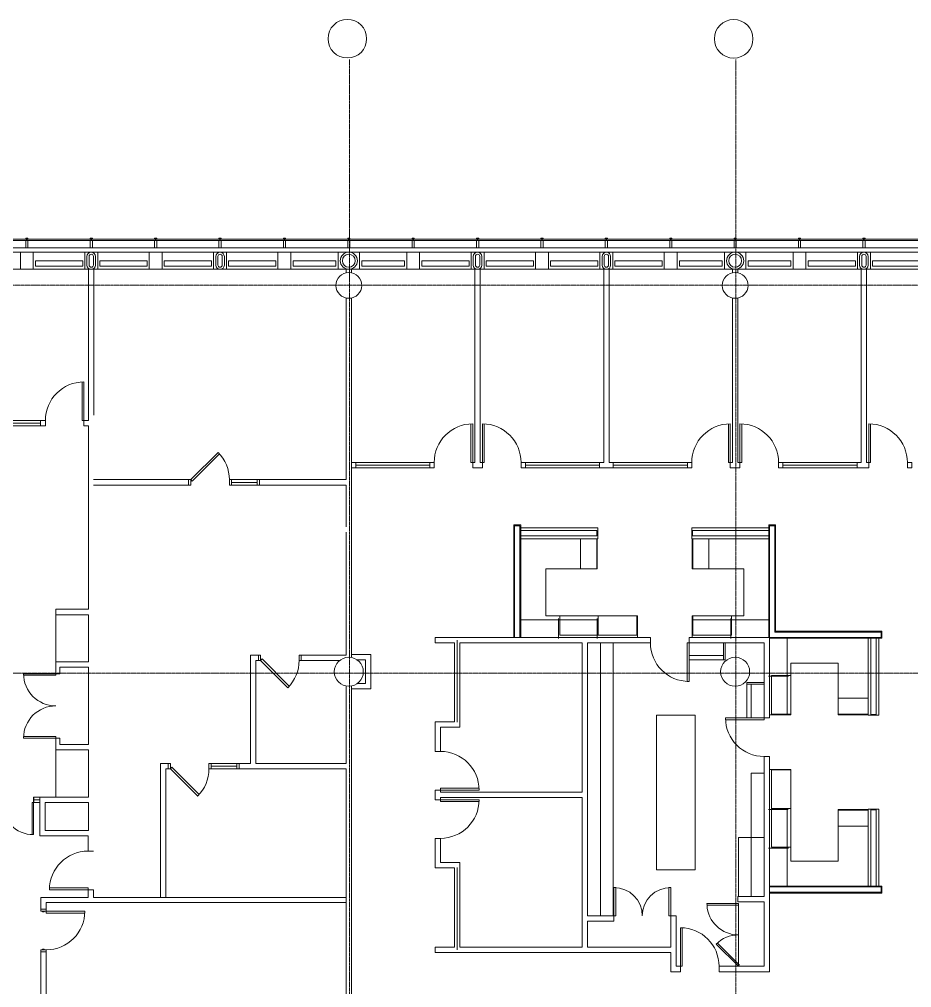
# Model space of a CAD drawing. Header units: inches. Extents: x 1756 to 10721, y -35 to 3002.
# Drawn here: x 8940 to 9771, y 2099 to 3001 of the extents above; entities that cross this region are included whole.
import ezdxf

# ---------------------------------------------------------------- set-up
doc = ezdxf.new("R2010")
doc.units = ezdxf.units.IN
doc.header["$MEASUREMENT"] = 0
doc.linetypes.add('IMPORT-CENTER2 _2_', pattern=[1.125, 0.75, -0.125, 0.125, -0.125])
for name, color, linetype, lineweight in [('A-DOOR', 31, 'Continuous', 18), ('A-flor-case', 250, 'Continuous', 9), ('A-glaz', 250, 'Continuous', 9), ('A-GLAZ-SILL', 250, 'Continuous', 9), ('A-GRID', 250, 'Continuous', 9), ('A-WALL', 113, 'Continuous', 18), ('Occupancy Load Calculation', 250, 'Continuous', 9), ('S-Cols', 250, 'Continuous', 9), ('USB 03_modified_dwg', 252, 'Continuous', 9)]:
    doc.layers.add(name, color=color, linetype=linetype, lineweight=lineweight)

# ---------------------------------------------------------------- blocks, each defined once
blk = doc.blocks.new('USB 03_modified_dwg_ADO002-412570-Overall Floor Plan')
at = {"layer": 'A-DOOR', "color": 250, "lineweight": 9, "flags": 128}
blk.add_lwpolyline([(1959, 2000.81), (1923, 2000.81), (1923, 1999.06), (1959, 1999.06)], close=True, dxfattribs=at)
at = {"layer": 'A-DOOR', "color": 250, "lineweight": 9}
blk.add_arc((1959, 1999.06), 36, 90, 180, dxfattribs=at)
blk = doc.blocks.new('USB 03_modified_dwg_ADO102-412581-Overall Floor Plan')
at = {"layer": 'A-DOOR', "color": 250, "lineweight": 9, "flags": 128}
blk.add_lwpolyline([(1953.48, 2472.26), (1953.48, 2436.31), (1955.23, 2436.31), (1955.23, 2472.31)], dxfattribs=at)
at = {"layer": 'A-DOOR', "color": 250, "lineweight": 9}
blk.add_arc((1955.23, 2436.31), 36, 90, 180, dxfattribs=at)
blk = doc.blocks.new('USB 03_modified_dwg_ADO402-412591-Overall Floor Plan')
at = {"layer": 'A-DOOR', "color": 250, "lineweight": 9, "flags": 128}
for points in [[(1928.89, 2198.93), (1898.93, 2198.93), (1898.89, 2200.39), (1928.89, 2200.39)], [(1928.89, 2140.39), (1928.89, 2141.85), (1898.89, 2141.85), (1898.89, 2140.39)]]:
    blk.add_lwpolyline(points, close=True, dxfattribs=at)
at = {"layer": 'A-DOOR', "color": 250, "lineweight": 9}
for centre, start, end in [((1928.89, 2200.39), 180, 270), ((1928.89, 2140.39), 90, 180)]:
    blk.add_arc(centre, 30, start, end, dxfattribs=at)
blk = doc.blocks.new('USB 03_modified_dwg_ADO402-412596-Overall Floor Plan')
at = {"layer": 'A-DOOR', "color": 250, "lineweight": 9, "flags": 128}
for points in [[(1849.74, 2080.39), (1849.74, 2050.43), (1848.28, 2050.39), (1848.28, 2080.39)], [(1908.28, 2080.39), (1906.82, 2080.39), (1906.82, 2050.39), (1908.28, 2050.39)]]:
    blk.add_lwpolyline(points, close=True, dxfattribs=at)
at = {"layer": 'A-DOOR', "color": 250, "lineweight": 9}
for centre, start, end in [((1848.28, 2080.39), 270, 0), ((1908.28, 2080.39), 180, 270)]:
    blk.add_arc(centre, 30, start, end, dxfattribs=at)
blk = doc.blocks.new('USB 03_modified_dwg_AWI002-412597-Overall Floor Plan')
at = {"layer": 'A-glaz'}
blk.add_line((1913.92, 2082.89), (1908.42, 2082.89), dxfattribs=at)
blk = doc.blocks.new('USB 03_modified_dwg_WDQ_JAMB-412600-Overall Floor Plan')
at = {"layer": 'A-DOOR', "color": 250, "lineweight": 9, "flags": 128}
blk.add_lwpolyline([(2035.69, 2116.73), (2033.69, 2116.73), (2033.69, 2111.73), (2035.69, 2111.73)], close=True, dxfattribs=at)
blk = doc.blocks.new('USB 03_modified_dwg_WDQ_JAMB-412601-Overall Floor Plan')
at = {"layer": 'A-DOOR', "color": 250, "lineweight": 9, "flags": 128}
blk.add_lwpolyline([(2073.69, 2116.73), (2071.69, 2116.73), (2071.69, 2111.73), (2073.69, 2111.73)], close=True, dxfattribs=at)
blk = doc.blocks.new('USB 03_modified_dwg_WDQ_JAMB-412602-Overall Floor Plan')
at = {"layer": 'A-glaz', "flags": 128}
blk.add_lwpolyline([(2099.69, 2116.73), (2097.69, 2116.73), (2097.69, 2111.73), (2099.69, 2111.73)], close=True, dxfattribs=at)
blk = doc.blocks.new('USB 03_modified_dwg_WDQ_JAMB-412603-Overall Floor Plan')
at = {"layer": 'A-DOOR', "color": 250, "lineweight": 9, "flags": 128}
blk.add_lwpolyline([(2119.69, 2217.73), (2117.69, 2217.73), (2117.69, 2212.73), (2119.69, 2212.73)], close=True, dxfattribs=at)
blk = doc.blocks.new('USB 03_modified_dwg_WDQ_JAMB-412604-Overall Floor Plan')
at = {"layer": 'A-DOOR', "color": 250, "lineweight": 9, "flags": 128}
blk.add_lwpolyline([(2157.69, 2217.73), (2155.69, 2217.73), (2155.69, 2212.73), (2157.69, 2212.73)], close=True, dxfattribs=at)
blk = doc.blocks.new('USB 03_modified_dwg_WDQ_JAMB-412605-Overall Floor Plan')
at = {"layer": 'A-WALL', "color": 250, "lineweight": 9, "flags": 128}
blk.add_lwpolyline([(2054.68, 2376.2), (2052.68, 2376.2), (2052.68, 2381.2), (2054.68, 2381.2)], close=True, dxfattribs=at)
blk = doc.blocks.new('USB 03_modified_dwg_WDQ_JAMB-412606-Overall Floor Plan')
at = {"layer": 'A-glaz', "flags": 128}
blk.add_lwpolyline([(2092.68, 2376.2), (2090.68, 2376.2), (2090.68, 2381.2), (2092.68, 2381.2)], close=True, dxfattribs=at)
blk = doc.blocks.new('USB 03_modified_dwg_WDQ_JAMB-412607-Overall Floor Plan')
at = {"layer": 'A-glaz', "flags": 128}
blk.add_lwpolyline([(2118.68, 2376.2), (2116.68, 2376.2), (2116.68, 2381.2), (2118.68, 2381.2)], close=True, dxfattribs=at)
blk = doc.blocks.new('USB 03_modified_dwg-397434-Overall Floor Plan')
at = {"layer": 'A-DOOR', "color": 250, "lineweight": 9}
for p, q in [((2686.5, 2397.2), (2686.5, 2433.2)), ((2517.25, 2193.29), (2517.25, 2229.2)), ((2553.09, 2157.45), (2589, 2157.45))]:
    blk.add_line(p, q, dxfattribs=at)
at = {"layer": 'A-DOOR', "color": 250, "lineweight": 9, "flags": 128}
for points in [[(2315.75, 2433.11), (2315.75, 2397.2), (2317.5, 2397.2), (2317.5, 2433.2)], [(2328.25, 2433.11), (2328.25, 2397.2), (2326.5, 2397.2), (2326.5, 2433.2)], [(2555.75, 2433.11), (2555.75, 2397.2), (2557.5, 2397.2), (2557.5, 2433.2)], [(2568.25, 2433.11), (2568.25, 2397.2), (2566.5, 2397.2), (2566.5, 2433.2)], [(2688.25, 2433.11), (2688.25, 2397.2), (2684.5, 2397.2)], [(2080.14, 2406.66), (2054.68, 2381.2), (2056.09, 2379.79), (2081.51, 2405.21)], [(2519, 2229.2), (2519, 2193.2), (2517.25, 2193.2)], [(2145.15, 2187.28), (2119.69, 2212.73), (2121.1, 2214.14), (2146.52, 2188.73)], [(2589, 2159.2), (2553, 2159.2), (2553, 2157.45)], [(2061.15, 2086.28), (2035.69, 2111.73), (2037.1, 2113.14), (2062.52, 2087.73)], [(2323.31, 2093.7), (2287.39, 2093.7), (2287.39, 2091.95), (2323.39, 2091.95)], [(2323.31, 2081.2), (2287.39, 2081.2), (2287.39, 2082.95), (2323.39, 2082.95)], [(2450.75, 2001.11), (2450.75, 1974.7), (2449, 1974.7), (2449, 2001.2), (2450.75, 2001.2)], [(2500.25, 2001.2), (2502, 2001.2), (2502, 1974.7), (2500.25, 1974.7), (2500.25, 2001.11)], [(2565, 1984.7), (2535.79, 1984.7), (2535.75, 1986.2), (2565, 1986.2)], [(2511, 1922.7), (2511, 1963.7), (2512.75, 1963.7)], [(2512.75, 1963.61), (2512.75, 1927.7), (2511, 1927.7)], [(2566.06, 1928.76), (2545.41, 1949.42), (2544.32, 1948.38), (2565, 1927.7)]]:
    blk.add_lwpolyline(points, dxfattribs=at)
for points in [[(1915, 1979.08), (1915, 1981.08), (1920, 1981.08), (1920, 1979.08)], [(1916.5, 1979.08), (1916.5, 1978.58), (1918, 1978.58), (1918, 1979.08)], [(1920, 1979.08), (1920, 1977.08), (1956, 1977.08), (1956, 1979.08)], [(1915, 1943.08), (1915, 1941.08), (1920, 1941.08), (1920, 1943.08)], [(1916.5, 1943.08), (1916.5, 1943.58), (1918, 1943.58), (1918, 1943.08)]]:
    blk.add_lwpolyline(points, close=True, dxfattribs=at)
at = {"layer": 'A-DOOR', "color": 250, "lineweight": 9}
for centre, radius, start, end in [((2317.5, 2397.2), 36, 90.00341, 179.99409), ((2326.5, 2397.2), 36, 0.00591, 89.99659), ((2557.5, 2397.2), 36, 90.00341, 179.99409), ((2566.5, 2397.2), 36, 0.00591, 89.99659), ((2686.5, 2397.2), 36, 0.00591, 89.99659), ((2054.68, 2381.2), 36, 0, 45), ((2519, 2229.2), 36, 180.00591, 269.99659), ((2119.69, 2212.73), 36, 315, 0), ((2589, 2159.2), 36, 180.00341, 269.99409), ((2287.39, 2091.95), 36, 0.00341, 89.99409), ((2035.69, 2111.73), 36, 315, 0), ((2287.39, 2082.95), 36, 270.00591, 359.99659), ((2449, 1974.7), 26.5, 0.00591, 89.99659), ((2502, 1974.7), 26.5, 90.00341, 179.99409), ((1920, 1979.08), 36, 270, 0), ((2565, 1986.2), 29.25, 182.93953, 270), ((2511, 1927.7), 36, 0.00591, 89.99659), ((2565, 1927.7), 29.25, 90, 135)]:
    blk.add_arc(centre, radius, start, end, dxfattribs=at)
at = {"layer": 'A-flor-case', "flags": 128}
for points in [[(2471, 2234.2), (2471, 2254.2), (2385.5, 2254.2), (2385.5, 2298.2), (2433.5, 2298.2), (2433.5, 2326.2), (2433.5, 2298.2), (2385.5, 2298.2), (2385.5, 2254.2), (2471, 2254.2)], [(2418, 2298.2), (2418, 2326.2)], [(2433, 2298.2), (2433, 2326.2)], [(2522, 2234.2), (2522, 2254.2), (2570, 2254.2), (2570, 2298.2), (2522, 2298.2), (2522, 2326.2), (2522, 2298.2), (2570, 2298.2), (2570, 2254.2), (2522, 2254.2)], [(2522.5, 2298.2), (2522.5, 2326.2)], [(2537.5, 2298.2), (2537.5, 2326.2)], [(1928.89, 2255.39), (1928.89, 2211.39)], [(2433.5, 2250.7), (2361.5, 2250.7)], [(2397.5, 2233.29), (2397.5, 2251.79)], [(2470.5, 2236.2), (2470.5, 2254.2), (2470.5, 2236.2), (2398.5, 2236.2), (2398.5, 2254.2), (2398.5, 2236.2)], [(2433.5, 2233.29), (2433.5, 2251.71)], [(2434.5, 2236.2), (2434.5, 2254.2)], [(2522, 2250.7), (2594, 2250.7)], [(2522.5, 2236.2), (2522.5, 2254.2), (2522.5, 2236.2), (2558.5, 2236.2), (2558.5, 2254.2), (2558.5, 2236.2)], [(2558, 2233.29), (2558, 2251.79)], [(2436.39, 2229.2), (2436.39, 1974.7)], [(2448.39, 2229.2), (2448.39, 1974.7)], [(2610.5, 2162.2), (2610.5, 2234.2)], [(2614, 2162.2), (2614, 2210.2), (2614, 2162.2), (2594, 2162.2)], [(2658, 2162.2), (2686, 2162.2), (2658, 2162.2), (2658, 2210.2), (2614, 2210.2), (2658, 2210.2)], [(2593.09, 2198.2), (2611.59, 2198.2)], [(2596, 2162.7), (2614, 2162.7), (2596, 2162.7), (2596, 2198.7), (2614, 2198.7), (2596, 2198.7)], [(2573, 2192.03), (2573, 2159.2), (2573, 2192.03), (2589, 2192.03)], [(2573, 2190.53), (2589, 2190.53)], [(2577, 2190.53), (2577, 2159.2)], [(2658, 2177.7), (2686, 2177.7)], [(2488.7, 2161.7), (2524.7, 2161.7), (2524.7, 2017.7), (2488.7, 2017.7), (2488.7, 2161.7), (2488.7, 2017.7), (2524.7, 2017.7), (2524.7, 2161.7)], [(2658, 2162.7), (2686, 2162.7)], [(1928.89, 2085.39), (1928.89, 2129.39)], [(2577, 2107.7), (2577, 1992.7), (2577, 2107.7), (2589, 2107.7)], [(2658, 2073.7), (2658, 2025.7), (2614, 2025.7), (2614, 2111.2), (2594, 2111.2), (2614, 2111.2), (2614, 2025.7), (2658, 2025.7), (2658, 2073.7), (2686, 2073.7)], [(2596, 2110.7), (2596, 2038.7), (2614, 2038.7), (2596, 2038.7), (2596, 2110.7), (2614, 2110.7)], [(2593.09, 2073.7), (2611.51, 2073.7)], [(2596, 2074.7), (2614, 2074.7)], [(2610.5, 2073.7), (2610.5, 2001.7)], [(2658, 2073.2), (2686, 2073.2)], [(2658, 2058.2), (2686, 2058.2)], [(2565, 2047.7), (2565, 1992.7), (2565, 2047.7), (2589, 2047.7)], [(2593.09, 2037.7), (2611.59, 2037.7)], [(2565, 1986.2), (2565, 1927.7)]]:
    blk.add_lwpolyline(points, close=True, dxfattribs=at)
at = {"layer": 'A-glaz'}
for p, q in [((1122, 2604.2), (2965, 2604.2)), ((1901, 2597.2), (1901, 2604.2)), ((1901.75, 2604.2), (1901.75, 2605.2)), ((1902.25, 2604.2), (1902.25, 2605.2)), ((1903, 2597.2), (1903, 2604.2)), ((1961, 2597.2), (1961, 2604.2)), ((1961.75, 2604.2), (1961.75, 2605.2)), ((1962.25, 2604.2), (1962.25, 2605.2)), ((1963, 2597.2), (1963, 2604.2)), ((2021, 2597.2), (2021, 2604.2)), ((2021.75, 2604.2), (2021.75, 2605.2)), ((2022.25, 2604.2), (2022.25, 2605.2)), ((2023, 2597.2), (2023, 2604.2)), ((2081, 2597.2), (2081, 2604.2)), ((2081.75, 2604.2), (2081.75, 2605.2)), ((2082.25, 2604.2), (2082.25, 2605.2)), ((2083, 2597.2), (2083, 2604.2)), ((2141, 2597.2), (2141, 2604.2)), ((2141.75, 2604.2), (2141.75, 2605.2)), ((2142.25, 2604.2), (2142.25, 2605.2)), ((2143, 2597.2), (2143, 2604.2)), ((2201, 2597.2), (2201, 2604.2)), ((2201.75, 2604.2), (2201.75, 2605.2)), ((2202.25, 2604.2), (2202.25, 2605.2)), ((2203, 2597.2), (2203, 2604.2)), ((2261, 2597.2), (2261, 2604.2)), ((2261.75, 2604.2), (2261.75, 2605.2)), ((2262.25, 2604.2), (2262.25, 2605.2)), ((2263, 2597.2), (2263, 2604.2)), ((2321, 2597.2), (2321, 2604.2)), ((2321.75, 2604.2), (2321.75, 2605.2)), ((2322.25, 2604.2), (2322.25, 2605.2)), ((2323, 2597.2), (2323, 2604.2)), ((2381, 2597.2), (2381, 2604.2)), ((2381.75, 2604.2), (2381.75, 2605.2)), ((2382.25, 2604.2), (2382.25, 2605.2)), ((2383, 2597.2), (2383, 2604.2)), ((2441, 2597.2), (2441, 2604.2)), ((2441.75, 2604.2), (2441.75, 2605.2)), ((2442.25, 2604.2), (2442.25, 2605.2)), ((2443, 2597.2), (2443, 2604.2)), ((2501, 2597.2), (2501, 2604.2)), ((2501.75, 2604.2), (2501.75, 2605.2)), ((2502.25, 2604.2), (2502.25, 2605.2)), ((2503, 2597.2), (2503, 2604.2)), ((2561, 2597.2), (2561, 2604.2)), ((2561.75, 2604.2), (2561.75, 2605.2)), ((2562.25, 2604.2), (2562.25, 2605.2)), ((2563, 2597.2), (2563, 2604.2)), ((2621, 2597.2), (2621, 2604.2)), ((2621.75, 2604.2), (2621.75, 2605.2)), ((2622.25, 2604.2), (2622.25, 2605.2)), ((2623, 2597.2), (2623, 2604.2)), ((2681, 2597.2), (2681, 2604.2)), ((2681.75, 2604.2), (2681.75, 2605.2)), ((2682.25, 2604.2), (2682.25, 2605.2)), ((2683, 2597.2), (2683, 2604.2)), ((1914.81, 2433.81), (1848.81, 2433.81)), ((2208.39, 2394.7), (2277.5, 2394.7)), ((2366.5, 2394.7), (2435.61, 2394.7)), ((2517.5, 2394.7), (2448.39, 2394.7)), ((2606.5, 2394.7), (2675.61, 2394.7)), ((2092.68, 2381.2), (2092.68, 2376.2)), ((2116.68, 2378.7), (2092.68, 2378.7)), ((2118.68, 2376.2), (2118.68, 2381.2)), ((2097.69, 2114.23), (2073.69, 2114.23)), ((1908.28, 2080.39), (1908.28, 2085.39)), ((1908.28, 2085.39), (1908.42, 2085.39)), ((1908.28, 2085.39), (1908.28, 2080.39)), ((1908.28, 2085.39), (1908.42, 2085.39)), ((1908.42, 2080.39), (1908.42, 2085.39)), ((1908.42, 2080.39), (1908.42, 2085.39)), ((1908.42, 2085.39), (1913.92, 2085.39)), ((1908.28, 2080.39), (1908.42, 2080.39)), ((1908.28, 2080.39), (1908.42, 2080.39)), ((1908.42, 2080.39), (1913.92, 2080.39))]:
    blk.add_line(p, q, dxfattribs=at)
at = {"layer": 'A-glaz', "flags": 128}
for points in [[(2965, 2602.79), (2966.25, 2602.79), (2966.25, 2605.2), (-0.87, 2605.2), (-0.87, 2563.2)], [(0.13, 2563.2), (0.13, 2604.2), (2966.25, 2604.2)], [(1903, 2605.2), (1903, 2606.2), (1901, 2606.2), (1901, 2605.2)], [(1961, 2605.2), (1961, 2606.2), (1963, 2606.2), (1963, 2605.2)], [(2023, 2605.2), (2023, 2606.2), (2021, 2606.2), (2021, 2605.2)], [(2081, 2605.2), (2081, 2606.2), (2083, 2606.2), (2083, 2605.2)], [(2141, 2605.2), (2141, 2606.2), (2143, 2606.2), (2143, 2605.2)], [(2201, 2605.2), (2201, 2606.2), (2203, 2606.2), (2203, 2605.2)], [(2263, 2605.2), (2263, 2606.2), (2261, 2606.2), (2261, 2605.2)], [(2323, 2605.2), (2323, 2606.2), (2321, 2606.2), (2321, 2605.2)], [(2383, 2605.2), (2383, 2606.2), (2381, 2606.2), (2381, 2605.2)], [(2443, 2605.2), (2443, 2606.2), (2441, 2606.2), (2441, 2605.2)], [(2503, 2605.2), (2503, 2606.2), (2501, 2606.2), (2501, 2605.2)], [(2563, 2605.2), (2563, 2606.2), (2561, 2606.2), (2561, 2605.2)], [(2621, 2605.2), (2621, 2606.2), (2623, 2606.2), (2623, 2605.2)], [(2683, 2605.2), (2683, 2606.2), (2681, 2606.2), (2681, 2605.2)], [(2204.39, 2397.2), (2208.39, 2397.2), (2208.39, 2392.2), (2204.39, 2392.2)], [(2097.69, 2111.73), (2073.69, 2111.73), (2073.69, 2116.73), (2097.69, 2116.73)]]:
    blk.add_lwpolyline(points, dxfattribs=at)
blk.add_lwpolyline([(2277.5, 2397.2), (2281.5, 2397.2), (2281.5, 2392.2), (2277.5, 2392.2)], close=True, dxfattribs=at)
at = {"layer": 'A-GLAZ-SILL'}
for p, q in [((5.63, 2597.2), (2957, 2597.2)), ((1914.81, 2436.31), (1848.81, 2436.31)), ((1914.81, 2431.31), (1848.81, 2431.31)), ((2208.39, 2397.2), (2277.5, 2397.2)), ((2277.5, 2392.2), (2208.39, 2392.2)), ((2366.5, 2397.2), (2435.61, 2397.2)), ((2435.61, 2392.2), (2366.5, 2392.2)), ((2517.5, 2397.2), (2448.39, 2397.2)), ((2448.39, 2392.2), (2517.5, 2392.2)), ((2606.5, 2397.2), (2675.61, 2397.2)), ((2675.61, 2392.2), (2606.5, 2392.2)), ((2116.68, 2381.2), (2092.68, 2381.2)), ((2116.68, 2376.2), (2092.68, 2376.2))]:
    blk.add_line(p, q, dxfattribs=at)
at = {"layer": 'A-GLAZ-SILL', "flags": 128}
for points in [[(1896, 2593.2), (1852, 2593.2), (1852, 2577.2), (1896, 2577.2), (1852, 2577.2), (1852, 2593.2), (1896, 2593.2), (1896, 2577.2)], [(1956, 2593.2), (1908, 2593.2), (1908, 2577.2), (1956, 2577.2), (1908, 2577.2), (1908, 2593.2), (1956, 2593.2), (1956, 2577.2)], [(2016, 2593.2), (1968, 2593.2), (1968, 2577.2), (2016, 2577.2), (2016, 2593.2), (2016, 2577.2), (1968, 2577.2), (1968, 2593.2)], [(2076, 2593.2), (2028, 2593.2), (2028, 2577.2), (2076, 2577.2), (2076, 2593.2), (2076, 2577.2), (2028, 2577.2), (2028, 2593.2)], [(2136, 2593.2), (2088, 2593.2), (2088, 2577.2), (2136, 2577.2), (2088, 2577.2), (2088, 2593.2), (2136, 2593.2), (2136, 2577.2)], [(2192, 2593.2), (2148, 2593.2), (2148, 2577.2), (2192, 2577.2), (2192, 2593.2), (2192, 2577.2), (2148, 2577.2), (2148, 2593.2)], [(2256, 2593.2), (2212, 2593.2), (2212, 2577.2), (2256, 2577.2), (2256, 2593.2), (2256, 2577.2), (2212, 2577.2), (2212, 2593.2)], [(2316, 2593.2), (2268, 2593.2), (2268, 2577.2), (2316, 2577.2), (2316, 2593.2), (2316, 2577.2), (2268, 2577.2), (2268, 2593.2)], [(2376, 2593.2), (2328, 2593.2), (2328, 2577.2), (2376, 2577.2), (2376, 2593.2), (2376, 2577.2), (2328, 2577.2), (2328, 2593.2)], [(2436, 2593.2), (2388, 2593.2), (2388, 2577.2), (2436, 2577.2), (2388, 2577.2), (2388, 2593.2), (2436, 2593.2), (2436, 2577.2)], [(2496, 2593.2), (2448, 2593.2), (2448, 2577.2), (2496, 2577.2), (2496, 2593.2), (2496, 2577.2), (2448, 2577.2), (2448, 2593.2)], [(2552, 2593.2), (2508, 2593.2), (2508, 2577.2), (2552, 2577.2), (2508, 2577.2), (2508, 2593.2), (2552, 2593.2), (2552, 2577.2)], [(2616, 2593.2), (2572, 2593.2), (2572, 2577.2), (2616, 2577.2), (2616, 2593.2), (2616, 2577.2), (2572, 2577.2), (2572, 2593.2)], [(2676, 2593.2), (2676, 2577.2), (2628, 2577.2), (2628, 2593.2), (2676, 2593.2), (2676, 2577.2), (2628, 2577.2), (2628, 2593.2)], [(2736, 2593.2), (2736, 2577.2), (2736, 2593.2), (2688, 2593.2), (2688, 2577.2), (2736, 2577.2), (2688, 2577.2), (2688, 2593.2)], [(1910, 2580.2), (1954, 2580.2), (1910, 2580.2), (1910, 2585.2), (1954, 2585.2), (1954, 2580.2), (1954, 2585.2), (1910, 2585.2)], [(1970, 2580.2), (1970, 2585.2), (2014, 2585.2), (2014, 2580.2), (2014, 2585.2), (1970, 2585.2), (1970, 2580.2), (2014, 2580.2)], [(2030, 2580.2), (2074, 2580.2), (2030, 2580.2), (2030, 2585.2), (2074, 2585.2), (2074, 2580.2), (2074, 2585.2), (2030, 2585.2)], [(2090, 2580.2), (2134, 2580.2), (2090, 2580.2), (2090, 2585.2), (2134, 2585.2), (2134, 2580.2), (2134, 2585.2), (2090, 2585.2)], [(2190, 2580.2), (2190, 2585.2), (2150, 2585.2), (2150, 2580.2), (2190, 2580.2), (2150, 2580.2), (2150, 2585.2), (2190, 2585.2)], [(2214, 2580.2), (2254, 2580.2), (2214, 2580.2), (2214, 2585.2), (2254, 2585.2), (2254, 2580.2), (2254, 2585.2), (2214, 2585.2)], [(2270, 2580.2), (2270, 2585.2), (2314, 2585.2), (2314, 2580.2), (2314, 2585.2), (2270, 2585.2), (2270, 2580.2), (2314, 2580.2)], [(2330, 2580.2), (2374, 2580.2), (2330, 2580.2), (2330, 2585.2), (2374, 2585.2), (2374, 2580.2), (2374, 2585.2), (2330, 2585.2)], [(2390, 2580.2), (2434, 2580.2), (2390, 2580.2), (2390, 2585.2), (2434, 2585.2), (2434, 2580.2), (2434, 2585.2), (2390, 2585.2)], [(2450, 2580.2), (2494, 2580.2), (2450, 2580.2), (2450, 2585.2), (2494, 2585.2), (2494, 2580.2), (2494, 2585.2), (2450, 2585.2)], [(2550, 2580.2), (2510, 2580.2), (2550, 2580.2), (2550, 2585.2), (2510, 2585.2), (2510, 2580.2), (2510, 2585.2), (2550, 2585.2)], [(2574, 2580.2), (2614, 2580.2), (2614, 2585.2), (2574, 2585.2), (2574, 2580.2), (2574, 2585.2), (2614, 2585.2), (2614, 2580.2)], [(2630, 2580.2), (2630, 2585.2), (2674, 2585.2), (2674, 2580.2), (2630, 2580.2), (2674, 2580.2), (2674, 2585.2), (2630, 2585.2)], [(2690, 2580.2), (2734, 2580.2), (2734, 2585.2), (2690, 2585.2), (2690, 2580.2), (2734, 2580.2), (2734, 2585.2), (2690, 2585.2)]]:
    blk.add_lwpolyline(points, close=True, dxfattribs=at)
at = {"layer": 'A-GRID', "linetype": 'IMPORT-CENTER2 _2_'}
for p, q in [((2202.68, -152.88), (2202.68, 2772.76)), ((2562.68, -153.02), (2562.68, 2772.62)), ((3130.32, 2562.48), (-371.64, 2562.48)), ((-371.64, 2200.94), (3130.25, 2200.94))]:
    blk.add_line(p, q, dxfattribs=at)
at = {"layer": 'A-GRID'}
for centre in [(2200.63, 2792.13), (2560.63, 2791.99)]:
    blk.add_circle(centre, 18, dxfattribs=at)
at = {"layer": 'A-WALL', "color": 250, "lineweight": 9}
for p, q in [((1908, 2593.2), (1896, 2593.2)), ((1968, 2593.2), (1956, 2593.2)), ((2028, 2593.2), (2016, 2593.2)), ((2088, 2593.2), (2076, 2593.2)), ((2148, 2593.2), (2136, 2593.2)), ((2212, 2593.2), (2192, 2593.2)), ((2268, 2593.2), (2256, 2593.2)), ((2328, 2593.2), (2316, 2593.2)), ((2388, 2593.2), (2376, 2593.2)), ((2448, 2593.2), (2436, 2593.2)), ((2508, 2593.2), (2496, 2593.2)), ((2572, 2593.2), (2552, 2593.2)), ((2628, 2593.2), (2616, 2593.2)), ((2688, 2593.2), (2676, 2593.2)), ((1908, 2577.2), (1896, 2577.2)), ((1968, 2577.2), (1956, 2577.2)), ((1959.39, 2436.31), (1959.39, 2576.61)), ((1959.39, 2576.61), (1959.39, 2436.31)), ((1964.39, 2441.31), (1964.39, 2576.61)), ((1964.39, 2576.61), (1964.39, 2441.31)), ((2028, 2577.2), (2016, 2577.2)), ((2088, 2577.2), (2076, 2577.2)), ((2148, 2577.2), (2136, 2577.2)), ((2212, 2577.2), (2192, 2577.2)), ((2199.39, 2573.91), (2199.39, 2576.61)), ((2199.39, 2576.61), (2199.39, 2573.91)), ((2204.39, 2573.96), (2204.39, 2576.61)), ((2204.39, 2576.61), (2204.39, 2573.96)), ((2268, 2577.2), (2256, 2577.2)), ((2328, 2577.2), (2316, 2577.2)), ((2388, 2577.2), (2376, 2577.2)), ((2448, 2577.2), (2436, 2577.2)), ((2508, 2577.2), (2496, 2577.2)), ((2572, 2577.2), (2552, 2577.2)), ((2559.39, 2573.91), (2559.39, 2576.61)), ((2559.39, 2576.61), (2559.39, 2573.91)), ((2564.39, 2573.96), (2564.39, 2576.61)), ((2564.39, 2576.61), (2564.39, 2573.96)), ((2628, 2577.2), (2616, 2577.2)), ((2688, 2577.2), (2676, 2577.2)), ((2199.39, 2441.31), (2199.39, 2550.49)), ((2199.39, 2550.49), (2199.39, 2441.31)), ((2204.39, 2441.31), (2204.39, 2550.44)), ((2204.39, 2550.44), (2204.39, 2441.31)), ((1919.23, 2436.31), (1914.81, 2436.31)), ((1914.81, 2436.31), (1914.81, 2431.31)), ((1914.81, 2436.31), (1919.23, 2436.31)), ((1914.81, 2436.31), (1914.81, 2431.31)), ((1919.23, 2436.31), (1919.23, 2431.31)), ((1919.23, 2436.31), (1919.23, 2431.31)), ((1959.39, 2436.31), (1955.23, 2436.31)), ((1959.39, 2436.31), (1955.23, 2436.31)), ((1955.23, 2436.31), (1955.23, 2431.31)), ((1955.23, 2436.31), (1955.23, 2431.31)), ((2204.39, 2441.31), (2204.39, 2215.49)), ((1919.23, 2431.31), (1914.81, 2431.31)), ((1919.23, 2431.31), (1914.81, 2431.31)), ((1955.23, 2431.31), (1959.39, 2431.31)), ((1959.39, 2431.31), (1955.23, 2431.31)), ((1959.39, 2431.31), (1959.39, 2260.39)), ((1959.39, 2431.31), (1959.39, 2260.39)), ((2204.39, 2397.2), (2204.39, 2392.2)), ((2199.39, 2332.2), (2199.39, 2217.73)), ((1928.89, 2260.39), (1959.39, 2260.39)), ((1959.39, 2260.39), (1928.89, 2260.39)), ((1928.89, 2255.39), (1928.89, 2260.39)), ((1928.89, 2255.39), (1959.39, 2255.39)), ((1959.39, 2255.39), (1928.89, 2255.39)), ((1959.39, 2211.39), (1959.39, 2255.39)), ((1959.39, 2211.39), (1959.39, 2255.39)), ((2302.89, 2155.17), (2302.89, 2231.7)), ((2551.12, 2229.2), (2551.12, 2213.2)), ((1928.89, 2211.39), (1959.39, 2211.39)), ((1928.89, 2211.39), (1928.89, 2200.39)), ((1959.39, 2211.39), (1928.89, 2211.39)), ((1928.89, 2211.39), (1928.89, 2200.39)), ((2117.69, 2217.73), (2110.39, 2217.73)), ((2110.39, 2217.73), (2117.69, 2217.73)), ((2110.39, 2217.73), (2110.39, 2116.73)), ((2117.69, 2212.73), (2115.39, 2212.73)), ((2115.39, 2212.73), (2117.69, 2212.73)), ((2115.39, 2212.73), (2115.39, 2116.73)), ((2117.69, 2217.73), (2117.69, 2212.73)), ((2199.39, 2217.73), (2157.69, 2217.73)), ((2157.69, 2217.73), (2199.39, 2217.73)), ((2157.69, 2212.73), (2157.69, 2217.73)), ((2193.55, 2212.73), (2157.69, 2212.73)), ((2157.69, 2212.73), (2193.55, 2212.73)), ((2551.12, 2217.2), (2519, 2217.2)), ((1932.64, 2206.39), (1959.39, 2206.39)), ((1932.64, 2206.39), (1932.64, 2200.39)), ((1959.39, 2206.39), (1932.64, 2206.39)), ((1932.64, 2206.39), (1932.64, 2200.39)), ((1959.39, 2134.39), (1959.39, 2206.39)), ((1959.39, 2134.39), (1959.39, 2206.39)), ((1928.89, 2200.39), (1932.64, 2200.39)), ((1928.89, 2200.39), (1932.64, 2200.39)), ((2199.39, 2188.95), (2199.39, 2116.73)), ((1928.89, 2129.39), (1928.89, 2140.39)), ((1928.89, 2129.39), (1928.89, 2140.39)), ((1932.64, 2140.39), (1928.89, 2140.39)), ((1932.64, 2140.39), (1928.89, 2140.39)), ((1932.64, 2134.39), (1932.64, 2140.39)), ((1932.64, 2134.39), (1932.64, 2140.39)), ((1932.64, 2134.39), (1959.39, 2134.39)), ((1959.39, 2134.39), (1932.64, 2134.39)), ((1928.89, 2129.39), (1959.39, 2129.39)), ((1959.39, 2129.39), (1928.89, 2129.39)), ((1959.39, 2129.39), (1959.39, 2085.39)), ((1959.39, 2129.39), (1959.39, 2085.39)), ((2033.69, 2116.73), (2026.39, 2116.73)), ((2026.39, 2116.73), (2033.69, 2116.73)), ((2026.39, 2116.73), (2026.39, 1991.73)), ((2033.69, 2111.73), (2031.39, 2111.73)), ((2031.39, 2111.73), (2033.69, 2111.73)), ((2031.39, 2111.73), (2031.39, 1991.73)), ((2033.69, 2116.73), (2033.69, 2111.73)), ((2110.39, 2116.73), (2099.69, 2116.73)), ((2099.69, 2116.73), (2110.39, 2116.73)), ((2099.69, 2116.73), (2099.69, 2111.73)), ((2199.39, 2111.73), (2099.69, 2111.73)), ((2099.69, 2111.73), (2199.39, 2111.73)), ((2199.39, 2116.73), (2115.39, 2116.73)), ((2115.39, 2116.73), (2199.39, 2116.73)), ((1959.39, 2085.39), (1913.92, 2085.39)), ((1913.92, 2085.39), (1913.92, 2080.39)), ((1913.92, 2085.39), (1959.39, 2085.39)), ((1913.92, 2085.39), (1913.92, 2080.39)), ((1913.92, 2080.39), (1914.06, 2080.39)), ((1914.06, 2080.39), (1913.92, 2080.39)), ((1914.06, 2080.39), (1914.06, 2049.39)), ((1959.39, 2080.39), (1919.06, 2080.39)), ((1959.39, 2080.39), (1919.06, 2080.39)), ((1919.06, 2080.39), (1919.06, 2054.39)), ((1959.39, 2054.39), (1959.39, 2080.39)), ((1959.39, 2054.39), (1959.39, 2080.39)), ((1914.06, 2049.39), (1959, 2049.39)), ((1959, 2049.39), (1914.06, 2049.39)), ((1959.39, 2054.39), (1919.06, 2054.39)), ((1919.06, 2054.39), (1959.39, 2054.39)), ((2302.89, 2019.74), (2302.89, 1943.2)), ((1959, 1991.73), (1915, 1991.73)), ((1915, 1991.73), (1959, 1991.73)), ((1915, 1991.73), (1915, 1981.08)), ((2199.39, 1991.73), (1964, 1991.73)), ((1964, 1991.73), (2199.39, 1991.73)), ((1915, 1981.08), (1920, 1981.08)), ((1915, 1941.08), (1920, 1941.08))]:
    blk.add_line(p, q, dxfattribs=at)
at = {"layer": 'A-WALL', "color": 250, "lineweight": 9, "flags": 128}
for points in [[(2324.5, 2577.2), (2324.5, 2397.2), (2326.5, 2397.2), (2326.5, 2392.2), (2317.5, 2392.2), (2317.5, 2397.2), (2319.5, 2397.2), (2319.5, 2577.2)], [(2444.5, 2577.2), (2444.5, 2397.2), (2448.39, 2397.2), (2448.39, 2392.2), (2435.61, 2392.2), (2435.61, 2397.2), (2439.5, 2397.2), (2439.5, 2577.2)], [(2684.5, 2577.2), (2684.5, 2397.2), (2686.5, 2397.2), (2686.5, 2392.2), (2675.61, 2392.2), (2675.61, 2397.2), (2679.5, 2397.2), (2679.5, 2577.2)], [(2564.5, 2550.46), (2564.5, 2397.2), (2566.5, 2397.2), (2566.5, 2392.2), (2557.5, 2392.2), (2557.5, 2397.2), (2559.5, 2397.2), (2559.5, 2550.46)], [(2199.39, 2441.31), (2199.39, 2381.2), (2118.68, 2381.2)], [(1964, 2376.2), (2052.68, 2376.2), (2052.68, 2381.2), (1964, 2381.2)], [(2118.68, 2376.2), (2199.39, 2376.2), (2199.39, 2337.2)], [(2355.75, 2234.2), (2355.75, 2338.95), (2362.25, 2338.95), (2362.25, 2234.2)], [(2356.5, 2234.2), (2356.5, 2338.2), (2361.5, 2338.2), (2361.5, 2234.2)], [(2593.25, 2234.2), (2593.25, 2338.95), (2599.75, 2338.95), (2599.75, 2239.95), (2698.75, 2239.95), (2698.75, 2233.45), (2594, 2233.45)], [(2361.5, 2328.7), (2433.25, 2328.7), (2433.25, 2333.7), (2361.5, 2333.7)], [(2362.25, 2336.2), (2434, 2336.2), (2434, 2326.2), (2362.25, 2326.2)], [(2593.25, 2336.2), (2521.5, 2336.2), (2521.5, 2326.2), (2593.25, 2326.2)], [(2594, 2328.7), (2522.25, 2328.7), (2522.25, 2333.7), (2594, 2333.7)], [(2282.39, 2229.2), (2282.39, 2234.2), (2483, 2234.2), (2483, 2229.2), (2424.39, 2229.2), (2424.39, 1974.7), (2449, 1974.7), (2449, 1969.7)], [(2282.39, 2229.2), (2300.39, 2229.2), (2300.39, 2155.45), (2282.39, 2155.45), (2282.39, 2127.95), (2287.39, 2127.95), (2287.39, 2150.45), (2305.39, 2150.45), (2305.39, 2229.2), (2419.39, 2229.2), (2419.39, 2089.95), (2287.39, 2089.95), (2287.39, 2091.95), (2282.39, 2091.95), (2282.39, 2082.95), (2287.39, 2082.95), (2287.39, 2084.95), (2419.39, 2084.95), (2419.39, 1945.7), (2305.39, 1945.7), (2305.39, 2024.45), (2287.39, 2024.45), (2287.39, 2046.95), (2282.39, 2046.95), (2282.39, 2019.45), (2300.39, 2019.45), (2300.39, 1945.7), (2282.39, 1945.7), (2282.39, 1940.7), (2502, 1940.7), (2502, 1922.7), (2511, 1922.7)], [(2589, 2157.45), (2589, 2229.2), (2517.25, 2229.2)], [(2589, 2159.2), (2594, 2159.2), (2594, 2234.2), (2519, 2234.2), (2519, 2229.2)], [(2552.62, 2229.2), (2552.62, 2213.2), (2519, 2213.2)], [(2696, 2233.45), (2696, 2161.7), (2686, 2161.7), (2686, 2233.45)], [(2688.5, 2234.2), (2688.5, 2162.45), (2693.5, 2162.45), (2693.5, 2234.2)], [(2204.39, 2218.2), (2222.39, 2218.2), (2222.39, 2186.2), (2204.39, 2186.2)], [(2209.83, 2213.2), (2217.39, 2213.2), (2217.39, 2191.2), (2209.83, 2191.2)], [(2204.39, 2188.91), (2204.39, 1856.95), (2194.94, 1856.95)], [(2199.39, 2111.73), (2199.39, 1861.95), (2189.94, 1861.95)], [(2696, 2002.45), (2696, 2074.2), (2686, 2074.2), (2686, 2002.45)], [(2688.5, 2001.7), (2688.5, 2073.45), (2693.5, 2073.45), (2693.5, 2001.7)], [(1959, 2049.39), (1959, 2035.06), (1964, 2035.06)], [(1964, 1991.73), (1964, 1999.06), (1959, 1999.06), (1959, 1991.73)], [(2594, 1995.95), (2698.75, 1995.95), (2698.75, 2002.45), (2594, 2002.45)], [(2594, 1996.7), (2698, 1996.7), (2698, 2001.7), (2594, 2001.7)], [(1920, 1981.08), (1920, 1987.08), (2199.39, 1987.08)], [(2511, 1927.7), (2507, 1927.7), (2507, 1974.7), (2502, 1974.7), (2502, 1945.7), (2424.39, 1945.7), (2424.39, 1969.7), (2449, 1969.7)], [(1915, 1941.08), (1915, 1756.95), (2194.94, 1756.95)], [(1920, 1941.08), (1920, 1761.95), (2189.94, 1761.95)]]:
    blk.add_lwpolyline(points, dxfattribs=at)
for points in [[(2362.5, 2397.2), (2366.5, 2397.2), (2366.5, 2392.2), (2362.5, 2392.2)], [(2521.5, 2397.2), (2517.5, 2397.2), (2517.5, 2392.2), (2521.5, 2392.2)], [(2602.5, 2397.2), (2606.5, 2397.2), (2606.5, 2392.2), (2602.5, 2392.2)], [(2722.5, 2397.2), (2726.5, 2397.2), (2726.5, 2392.2), (2722.5, 2392.2)], [(2698, 2234.2), (2698, 2239.2), (2599, 2239.2), (2599, 2338.2), (2594, 2338.2), (2594, 2234.2)], [(2589, 2123.2), (2594, 2123.2), (2594, 1922.7), (2547, 1922.7), (2547, 1927.7), (2589, 1927.7), (2589, 1987.7), (2564.4, 1987.7), (2564.4, 1992.7), (2589, 1992.7)]]:
    blk.add_lwpolyline(points, close=True, dxfattribs=at)
at = {"layer": 'Occupancy Load Calculation', "flags": 128}
blk.add_lwpolyline([(51.83, 1124.95), (51.83, 2577.2), (2937, 2577.2), (2937, 52.2)], dxfattribs=at)
at = {"layer": 'S-Cols'}
for p, q in [((1958, 2581.2), (1958, 2589.2)), ((1960, 2581.2), (1960, 2589.2)), ((1964, 2581.2), (1964, 2589.2)), ((1966, 2581.2), (1966, 2589.2)), ((2078, 2581.2), (2078, 2589.2)), ((2080, 2581.2), (2080, 2589.2)), ((2084, 2581.2), (2084, 2589.2)), ((2086, 2581.2), (2086, 2589.2)), ((2318, 2581.2), (2318, 2589.2)), ((2320, 2581.2), (2320, 2589.2)), ((2324, 2581.2), (2324, 2589.2)), ((2326, 2581.2), (2326, 2589.2)), ((2438, 2581.2), (2438, 2589.2)), ((2440, 2581.2), (2440, 2589.2)), ((2444, 2581.2), (2444, 2589.2)), ((2446, 2581.2), (2446, 2589.2)), ((2678, 2581.2), (2678, 2589.2)), ((2680, 2581.2), (2680, 2589.2)), ((2684, 2581.2), (2684, 2589.2)), ((2686, 2581.2), (2686, 2589.2))]:
    blk.add_line(p, q, dxfattribs=at)
for centre, radius in [((2202, 2585.2), 8), ((2202, 2585.2), 6), ((2562, 2585.2), 8), ((2562, 2585.2), 6), ((2202, 2562.2), 12), ((2562, 2562.2), 12), ((2202, 2202.2), 13.5), ((2562, 2202.2), 13.5)]:
    blk.add_circle(centre, radius, dxfattribs=at)
for centre, radius, start, end in [((1962, 2589.2), 4, 0, 180), ((1962, 2589.2), 2, 0, 180), ((2082, 2589.2), 4, 0, 180), ((2082, 2589.2), 2, 0, 180), ((2322, 2589.2), 4, 0, 180), ((2322, 2589.2), 2, 0, 180), ((2442, 2589.2), 4, 0, 180), ((2442, 2589.2), 2, 0, 180), ((2682, 2589.2), 4, 0, 180), ((2682, 2589.2), 2, 0, 180), ((1962, 2581.2), 4, 180, 0), ((1962, 2581.2), 2, 180, 0), ((2082, 2581.2), 4, 180, 0), ((2082, 2581.2), 2, 180, 0), ((2322, 2581.2), 4, 180, 0), ((2322, 2581.2), 2, 180, 0), ((2442, 2581.2), 4, 180, 0), ((2442, 2581.2), 2, 180, 0), ((2682, 2581.2), 4, 180, 0), ((2682, 2581.2), 2, 180, 0)]:
    blk.add_arc(centre, radius, start, end, dxfattribs=at)
for name in ['USB 03_modified_dwg_ADO102-412581-Overall Floor Plan', 'USB 03_modified_dwg_WDQ_JAMB-412605-Overall Floor Plan', 'USB 03_modified_dwg_WDQ_JAMB-412606-Overall Floor Plan', 'USB 03_modified_dwg_WDQ_JAMB-412607-Overall Floor Plan', 'USB 03_modified_dwg_WDQ_JAMB-412603-Overall Floor Plan', 'USB 03_modified_dwg_WDQ_JAMB-412604-Overall Floor Plan', 'USB 03_modified_dwg_ADO402-412591-Overall Floor Plan', 'USB 03_modified_dwg_WDQ_JAMB-412600-Overall Floor Plan', 'USB 03_modified_dwg_WDQ_JAMB-412601-Overall Floor Plan', 'USB 03_modified_dwg_WDQ_JAMB-412602-Overall Floor Plan', 'USB 03_modified_dwg_ADO402-412596-Overall Floor Plan', 'USB 03_modified_dwg_AWI002-412597-Overall Floor Plan', 'USB 03_modified_dwg_ADO002-412570-Overall Floor Plan']:
    blk.add_blockref(name, (0, 0))

msp = doc.modelspace()

# ---------------------------------------------------------------- block references
at = {"layer": 'USB 03_modified_dwg', "color": 250}
msp.add_blockref('USB 03_modified_dwg-397434-Overall Floor Plan', (7044.57, 191.26), dxfattribs=at)

doc.saveas('drawing.dxf')
